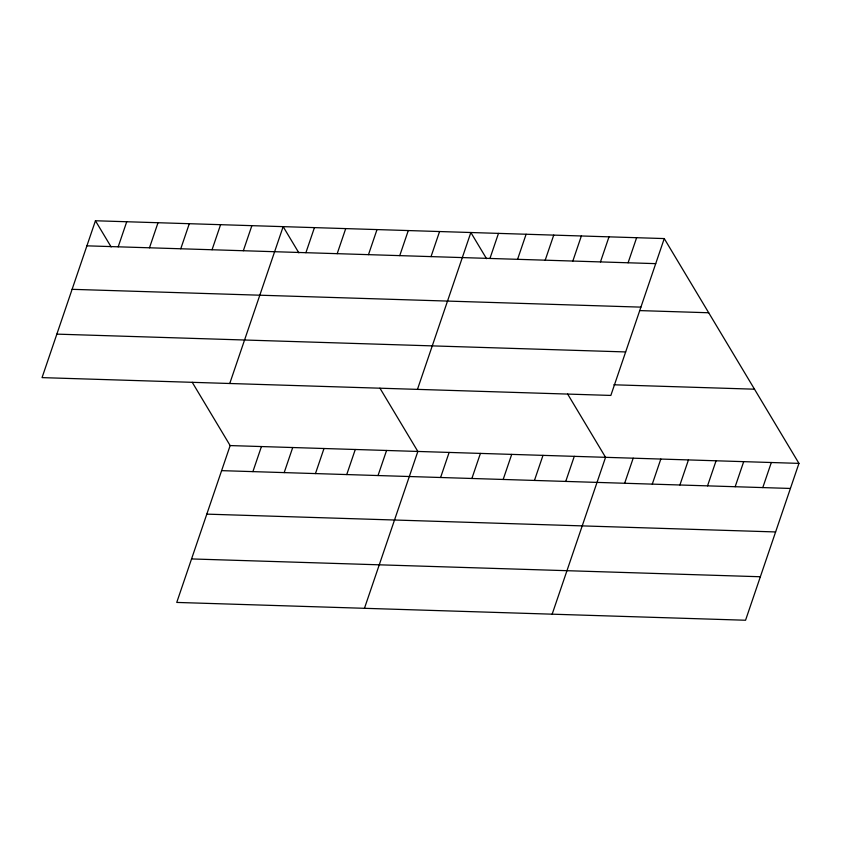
<?xml version="1.0" encoding="UTF-8"?>
<svg xmlns="http://www.w3.org/2000/svg" width="841" height="841" viewBox="0 0 841 841"><rect width="100%" height="100%" fill="white"/><g stroke="black" fill="none" stroke-linecap="round" stroke-linejoin="round"><path stroke-width="1.26" d="M95.443 220.763L42.05 377.62L610.85 395.428L664.253 238.571L95.443 220.763L111.138 246.949M118.192 246.823L126.728 221.751M149.477 247.801L158.013 222.728M180.762 248.778L189.299 223.706M212.048 249.756L220.584 224.684M243.333 250.734L251.869 225.661M229.751 383.496L283.154 226.639L298.839 252.826M192.232 382.298L230.15 445.572L176.747 602.429L745.557 620.237L798.95 463.38L664.253 238.571M305.903 252.699L314.439 227.617M252.899 471.622L261.435 446.55M337.188 253.677L345.725 228.605M284.184 472.61L292.721 447.528M368.474 254.655L377.01 229.582M315.459 473.588L323.995 448.516M399.748 255.632L408.284 230.56M346.744 474.566L355.28 449.493M431.034 256.61L439.57 231.538M378.03 475.543L386.566 450.471M417.462 389.372L470.855 232.515L486.55 258.702M364.458 608.306L417.851 451.449L379.943 388.174M489.946 258.46L498.482 233.388M440.6 477.499L449.136 452.426M517.572 259.322L526.109 234.25M545.199 260.184L553.735 235.112M471.885 478.487L480.421 453.404M572.837 261.046L581.362 235.974M503.17 479.465L511.706 454.392M600.463 261.919L609 236.847M534.456 480.442L542.992 455.37M628.09 262.781L636.626 237.709M565.741 481.42L574.277 456.348M552.159 614.182L605.562 457.325L567.643 394.051M624.653 483.26L633.189 458.187M652.28 484.132L660.816 459.06M679.906 484.994L688.443 459.922M707.533 485.856L716.069 460.784M735.16 486.729L743.696 461.646M762.787 487.591L771.323 462.518M86.907 245.835L655.717 263.643M72.105 289.325L640.905 307.133M639.633 310.592L708.7 312.757M56.852 334.129L625.662 351.937M613.846 384.789L754.503 389.194M230.15 445.572L798.95 463.38M221.614 470.645L790.414 488.453M206.812 514.135L775.612 531.943M191.559 558.939L760.359 576.747"/></g></svg>
